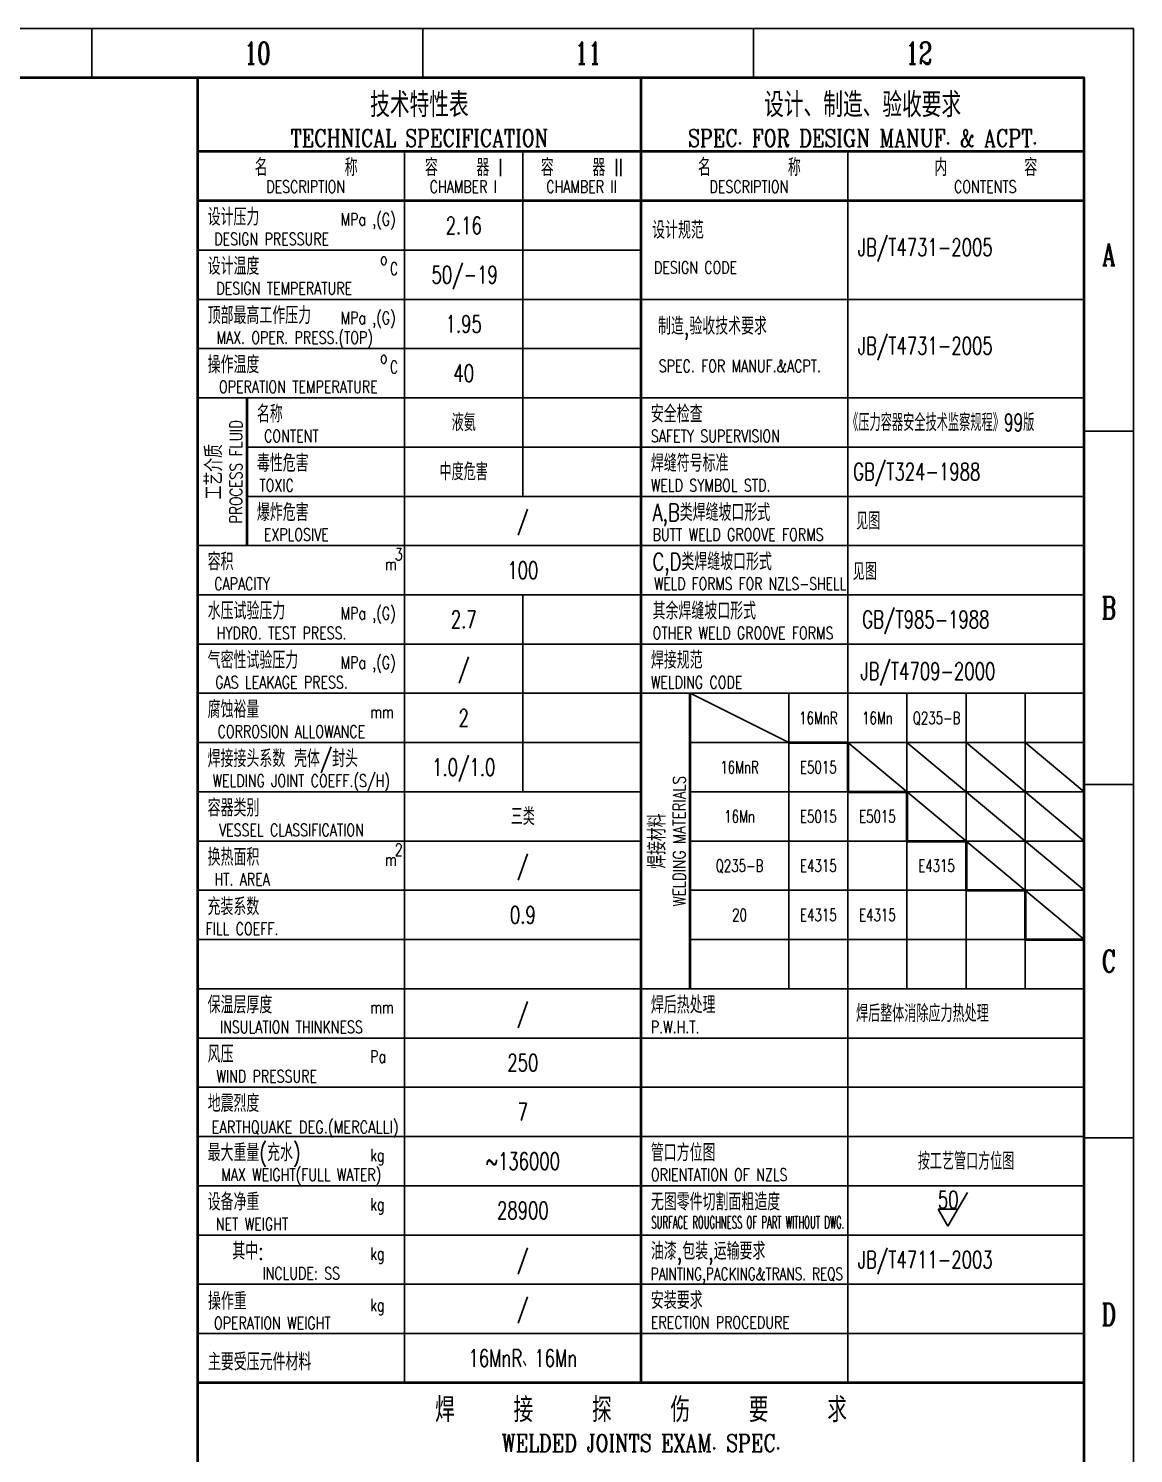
# Model space of a CAD drawing. Header units: millimetres. Extents: x 0 to 841, y 645 to 1239.
# Drawn here: x 616.6 to 841, y 949.6 to 1239 of the extents above; entities that cross this region are included whole.
import ezdxf
from ezdxf.enums import TextEntityAlignment as Align

# ---------------------------------------------------------------- set-up
doc = ezdxf.new("R2010")
doc.units = ezdxf.units.MM
doc.header["$LTSCALE"] = 10
doc.layers.add('THK', color=7, linetype='Continuous', lineweight=40)
for name, color, linetype in [('THN', 2, 'Continuous'), ('TK', 3, 'Continuous'), ('TXT', 4, 'Continuous'), ('TXT_E', 7, 'Continuous')]:
    doc.layers.add(name, color=color, linetype=linetype)
doc.styles.add('HZFS', font='complex.shx', dxfattribs={"width": 0.7, "bigfont": 'HZTXTC.SHX'})
doc.styles.get("Standard").update_dxf_attribs({"font": 'complex.shx', "width": 0.7, "bigfont": 'HZTXTC.SHX'})

msp = doc.modelspace()

# ---------------------------------------------------------------- linework, layer by layer
at = {"layer": 'THK'}
for p, q in [((651, 888.98466), (651, 1228.98478)), ((651, 888.98466), (651, 1228.98478)), ((651, 888.98466), (651, 1228.98478)), ((651, 888.98466), (651, 1228.98478)), ((741.00005, 963.98466), (741.00005, 1228.98478)), ((741.00005, 963.98466), (741.00005, 1228.98478)), ((831.0001, 1213.98477), (651, 1213.98477)), ((831.0001, 1213.98477), (651, 1213.98477)), ((831.0001, 1203.98477), (651, 1203.98477)), ((831.0001, 1203.98477), (651, 1203.98477)), ((661, 1133.98473), (661, 1163.98475)), ((661, 1133.98473), (661, 1163.98475)), ((751.00005, 1043.98468), (751.00005, 1103.98471)), ((751.00005, 1043.98468), (751.00005, 1103.98471)), ((771.00005, 1093.98471), (783.00005, 1093.98471)), ((783.00005, 1093.98471), (783.00005, 1083.9847)), ((783.00005, 1083.9847), (795.00005, 1083.9847)), ((795.00005, 1083.9847), (795.00005, 1073.9847)), ((795.00005, 1073.9847), (807.00005, 1073.9847)), ((807.00005, 1073.9847), (807.00005, 1063.98469)), ((807.00005, 1063.98469), (819.00005, 1063.98469)), ((819.00005, 1063.98469), (819.00005, 1053.98469)), ((819.00005, 1053.98469), (831, 1053.98469)), ((831.0001, 963.98466), (651, 963.98466)), ((831.0001, 963.98466), (651, 963.98466))]:
    msp.add_line(p, q, dxfattribs=at)
msp.add_lwpolyline([(25, 654.98478), (831, 654.98478), (831, 1228.98478), (25, 1228.98478)], close=True, dxfattribs=at)
at = {"layer": 'THN'}
for p, q in [((629.5, 1238.98478), (629.5, 1228.98478)), ((696.66667, 1238.98478), (696.66667, 1228.98478)), ((763.83333, 1238.98478), (763.83333, 1228.98478)), ((693.00002, 963.98466), (693.00002, 1213.98477)), ((693.00002, 963.98466), (693.00002, 1213.98477)), ((717.00004, 1143.98474), (717.00004, 1213.98477)), ((717.00004, 1143.98474), (717.00004, 1213.98477)), ((783.00005, 1103.98471), (783.00005, 1213.98477)), ((783.00005, 1103.98471), (783.00005, 1213.98477)), ((741.00005, 1193.98476), (651, 1193.98476)), ((741.00005, 1193.98476), (651, 1193.98476)), ((831.0001, 1183.98476), (651, 1183.98476)), ((831.0001, 1183.98476), (651, 1183.98476)), ((741.00005, 1173.98475), (651, 1173.98475)), ((741.00005, 1173.98475), (651, 1173.98475)), ((831.0001, 1163.98475), (651, 1163.98475)), ((831.0001, 1163.98475), (651, 1163.98475)), ((841, 1157.23478), (831, 1157.23478)), ((831.0001, 1153.98474), (661, 1153.98474)), ((831.0001, 1153.98474), (661, 1153.98474)), ((831.0001, 1143.98474), (661, 1143.98474)), ((831.0001, 1143.98474), (661, 1143.98474)), ((831.0001, 1133.98473), (651, 1133.98473)), ((831.0001, 1133.98473), (651, 1133.98473)), ((831.0001, 1123.98472), (651, 1123.98472)), ((831.0001, 1123.98472), (651, 1123.98472)), ((717.00004, 1083.9847), (717.00004, 1123.98472)), ((717.00004, 1083.9847), (717.00004, 1123.98472)), ((831.0001, 1113.98472), (651, 1113.98472)), ((831.0001, 1113.98472), (651, 1113.98472)), ((831.0001, 1103.98471), (651, 1103.98471)), ((831.0001, 1103.98471), (651, 1103.98471)), ((751.00005, 1103.98471), (771.00005, 1093.98471)), ((751.00005, 1103.98471), (771.00005, 1093.98471)), ((771.00005, 1043.98468), (771.00005, 1103.98471)), ((771.00005, 1043.98468), (771.00005, 1103.98471)), ((783.00005, 1103.98471), (783.00005, 1043.98468)), ((795.00005, 1043.98468), (795.00005, 1103.98471)), ((795.00005, 1043.98468), (795.00005, 1103.98471)), ((807.00005, 1043.98468), (807.00005, 1103.98471)), ((807.00005, 1043.98468), (807.00005, 1103.98471)), ((819.00005, 1043.98468), (819.00005, 1103.98471)), ((819.00005, 1043.98468), (819.00005, 1103.98471)), ((741.00005, 1093.98471), (651, 1093.98471)), ((741.00005, 1093.98471), (651, 1093.98471)), ((831.0001, 1093.98471), (751.00005, 1093.98471)), ((831.0001, 1093.98471), (751.00005, 1093.98471)), ((783.00005, 1093.98471), (831, 1053.98469)), ((795.00005, 1093.98471), (831, 1063.98469)), ((807.00005, 1093.98471), (831, 1073.9847)), ((819.00005, 1093.98471), (831.0001, 1083.9847)), ((841, 1085.48478), (831, 1085.48478)), ((741.00005, 1083.9847), (651, 1083.9847)), ((741.00005, 1083.9847), (651, 1083.9847)), ((831.0001, 1083.9847), (751.00005, 1083.9847)), ((831.0001, 1083.9847), (751.00005, 1083.9847)), ((741.00005, 1073.9847), (651, 1073.9847)), ((741.00005, 1073.9847), (651, 1073.9847)), ((831.0001, 1073.9847), (751.00005, 1073.9847)), ((831.0001, 1073.9847), (751.00005, 1073.9847)), ((741.00005, 1063.98469), (651, 1063.98469)), ((741.00005, 1063.98469), (651, 1063.98469)), ((831.0001, 1063.98469), (751.00005, 1063.98469)), ((831.0001, 1063.98469), (751.00005, 1063.98469)), ((741.00005, 1053.98469), (651, 1053.98469)), ((741.00005, 1053.98469), (651, 1053.98469)), ((831.0001, 1053.98469), (751.00005, 1053.98469)), ((831.0001, 1053.98469), (751.00005, 1053.98469)), ((831.0001, 1043.98468), (651, 1043.98468)), ((831.0001, 1043.98468), (651, 1043.98468)), ((783.00005, 963.98466), (783.00005, 1043.98468)), ((783.00005, 963.98466), (783.00005, 1043.98468)), ((831.0001, 1033.98467), (651, 1033.98467)), ((831.0001, 1033.98467), (651, 1033.98467)), ((831.0001, 1023.98467), (651, 1023.98467)), ((831.0001, 1023.98467), (651, 1023.98467)), ((831.0001, 1013.98466), (651, 1013.98466)), ((831.0001, 1013.98466), (651, 1013.98466)), ((841, 1013.73478), (831, 1013.73478)), ((831.0001, 1003.98466), (651, 1003.98466)), ((831.0001, 1003.98466), (651, 1003.98466)), ((831.0001, 993.98466), (651, 993.98466)), ((831.0001, 993.98466), (651, 993.98466)), ((831.0001, 983.98466), (651, 983.98466)), ((831.0001, 983.98466), (651, 983.98466)), ((831.0001, 973.98466), (651, 973.98466)), ((831.0001, 973.98466), (651, 973.98466))]:
    msp.add_line(p, q, dxfattribs=at)
msp.add_lwpolyline([(0, 644.98478), (841, 644.98478), (841, 1238.98478), (0, 1238.98478)], close=True, dxfattribs=at)
at = {"layer": 'TK', "const_width": 0.5}
for points in [[(831, 1228.98478), (651, 1228.98478)], [(831, 888.98466), (831, 1228.98478)], [(831, 888.98466), (831, 1228.98478)]]:
    msp.add_lwpolyline(points, dxfattribs=at)
at = {"layer": 'TXT'}
for p, q in [((803.31, 995.78466), (807.26136, 1002.62861)), ((803.31, 995.78466), (807.26136, 1002.62861)), ((805.28568, 999.20664), (801.33432, 999.20664)), ((801.33432, 999.20664), (803.31, 995.78466))]:
    msp.add_line(p, q, dxfattribs=at)

# ---------------------------------------------------------------- texts
at = {"layer": 'TXT', "width": 0.7}
for s, height, p in [('10', 4.464286, (663.08333, 1233.98478)), ('11', 4.464286, (730.25, 1233.98478)), ('12', 4.464286, (797.41667, 1233.98478)), ('A', 4.46429, (836, 1193.10978)), ('B', 4.46429, (836, 1121.35978)), ('C', 4.46429, (836, 1049.60978)), ('D', 4.46429, (836, 977.85978))]:
    msp.add_text(s, height=height, dxfattribs=at).set_placement(p, align=Align.MIDDLE_CENTER)
at = {"layer": 'TXT'}
for s, height, width, p in [('技术特性表', 5, 0.8, (696.00002, 1220.98477)), ('设计、制造、验收要求', 5, 0.8, (786.00007, 1220.98477)), ('TECHNICAL SPECIFICATION', 3.5, 0.8, (696.00002, 1214.98477)), ('SPEC. FOR DESIGN MANUF. & ACPT.', 3.5, 0.8, (786.00007, 1214.98477)), ('DESCRIPTION', 2.5000014, 0.75, (672.90569, 1205.61649)), ('CHAMBER I', 2.500001, 0.75, (704.90571, 1205.60419)), ('CHAMBER II', 2.500001, 0.75, (728.90572, 1205.60419)), ('DESCRIPTION', 2.5000014, 0.75, (762.90574, 1205.61649)), ('CONTENTS', 2.500001, 0.75, (810.90577, 1205.61649)), ('DESIGN PRESSURE', 2.5, 0.75, (666.00001, 1194.97246)), ('DESIGN CODE', 2.5, 0.75, (752.07029, 1189.2013)), ('DESIGN TEMPERATURE', 2.5, 0.75, (668.55306, 1184.97245)), ('MAX. OPER. PRESS.(TOP)', 2.5, 0.75, (670.67303, 1174.97245)), ('SPEC. FOR MANUF.&ACPT.', 2.5, 0.75, (761.07029, 1169.20129)), ('OPERATION TEMPERATURE', 2.5, 0.75, (671.41021, 1164.97244)), ('CONTENT', 2.5, 0.75, (670.00001, 1154.97244)), ('TOXIC', 2.5, 0.75, (667.00001, 1144.97243)), ('EXPLOSIVE', 2.5, 0.75, (671.00001, 1134.97243)), ('CAPACITY', 2.5, 0.75, (660.00001, 1124.97242)), ('HYDRO. TEST PRESS.', 2.5, 0.75, (668.00001, 1114.97241)), ('GAS LEAKAGE PRESS.', 2.5, 0.75, (668.00001, 1104.97241)), ('CORROSION ALLOWANCE', 2.5, 0.75, (670.00001, 1094.9724)), ('WELDING JOINT COEFF.(S/H)', 2.5, 0.75, (672.00001, 1084.9724)), ('VESSEL CLASSIFICATION', 2.5, 0.75, (670.00001, 1074.97239)), ('HT. AREA', 2.5, 0.75, (660.00001, 1064.97239)), ('FILL COEFF.', 2.5, 0.75, (659.97519, 1054.92029)), ('INSULATION THINKNESS', 2.5, 0.75, (670.00001, 1034.97237)), ('WIND PRESSURE', 2.5, 0.75, (665.00001, 1024.97236)), ('MAX WEIGHT(FULL WATER)', 2.5, 0.75, (672.00001, 1004.97235)), ('NET WEIGHT', 2.5, 0.75, (662.00001, 994.97235)), ('INCLUDE: SS', 2.5, 0.75, (672.00001, 984.97234)), ('OPERATION WEIGHT', 2.5, 0.75, (666.12188, 974.84714)), ('焊    接    探    伤    要    求', 5, 0.8, (741.00005, 955.98466)), ('焊    接    探    伤    要    求', 5, 0.8, (741.00005, 955.98466)), ('WELDED JOINTS EXAM. SPEC.', 3.5, 0.8, (741.00005, 949.98466))]:
    msp.add_text(s, height=height, dxfattribs=dict(at, width=width)).set_placement(p, align=Align.CENTER)
at = {"layer": 'TXT', "width": 0.75}
for s, p in [('名        称', (673.00001, 1210.97247)), ('容    器 I', (705.00003, 1210.96016)), ('容    器 II', (729.00004, 1210.96016)), ('名        称', (763.00006, 1210.97247)), ('内        容', (811.00009, 1210.97247)), ('设计规范', (748.5026, 1198.22912)), ('制造,验收技术要求', (755.5026, 1178.2291))]:
    msp.add_text(s, height=3.5, dxfattribs=at).set_placement(p, align=Align.MIDDLE)
for s, height, p in [('设计压力', 3.5, (653, 1198.97246)), ('MPa ,(G)', 2.5, (680.00001, 1198.97246)), ('设计温度', 3.5, (653, 1188.97246)), ('o', 2.5, (688.00002, 1190.97246)), ('o', 2.5, (688.00002, 1190.97246)), ('C', 2.5, (690.00002, 1188.97246)), ('C', 2.5, (690.00002, 1188.97246)), ('顶部最高工作压力', 3.5, (653, 1178.97245)), ('MPa ,(G)', 2.5, (680.00001, 1178.97245)), ('操作温度', 3.5, (653, 1168.97244)), ('o', 2.5, (688.00002, 1170.97245)), ('o', 2.5, (688.00002, 1170.97245)), ('C', 2.5, (690.00002, 1168.97244)), ('名称', 3.5, (663, 1158.97244)), ('安全检查', 3.5, (743.00005, 1158.97244)), ('SAFETY SUPERVISION', 2.5, (743.00005, 1154.97244)), ('毒性危害', 3.5, (663, 1148.97243)), ('焊缝符号标准', 3.5, (743.00005, 1148.97243)), ('WELD SYMBOL STD.', 2.5, (743.00005, 1144.97243)), ('爆炸危害', 3.5, (663, 1138.97243)), ('A,B类焊缝坡口形式', 3.5, (743.34697, 1138.97237)), ('BUTT WELD GROOVE FORMS', 2.5, (743.34697, 1134.97237)), ('容积', 3.5, (653, 1128.97242)), ('3', 2.5, (691.00002, 1130.97242)), ('C,D类焊缝坡口形式', 3.5, (743.34697, 1128.97236)), ('m', 2.5, (689.00002, 1128.97242)), ('水压试验压力', 3.5, (653, 1118.97242)), ('其余焊缝坡口形式', 3.5, (743.34697, 1118.97236)), ('MPa ,(G)', 2.5, (680.00001, 1118.97242)), ('OTHER WELD GROOVE FORMS', 2.5, (743.34697, 1114.97236)), ('气密性试验压力', 3.5, (653, 1108.97241)), ('MPa ,(G)', 2.5, (680.00001, 1108.97241)), ('焊接规范', 3.5, (743.00005, 1108.97241)), ('WELDING CODE', 2.5, (743.00005, 1104.97241)), ('腐蚀裕量', 3.5, (653, 1098.97241)), ('mm', 2.5, (686.00002, 1098.97241)), ('焊接接头系数 壳体/封头', 3.5, (652.99996, 1088.97234)), ('容器类别', 3.5, (653, 1078.97239)), ('换热面积', 3.5, (653, 1068.97239)), ('2', 2.5, (691.00002, 1070.97239)), ('m', 2.5, (689.00002, 1068.97239)), ('充装系数', 3.5, (652.97518, 1058.92029)), ('保温层厚度', 3.5, (653, 1038.97237)), ('焊后热处理', 3.5, (743.00005, 1038.97236)), ('mm', 2.5, (686.00002, 1038.97237)), ('mm', 2.5, (686.00002, 1038.97237)), ('P.W.H.T.', 2.5, (743.00005, 1034.97235)), ('风压', 3.5, (653, 1028.97237)), ('Pa', 2.5, (686.00002, 1028.97237)), ('地震烈度', 3.5, (653, 1018.97236)), ('最大重量(充水)', 3.5, (653, 1008.97236)), ('管口方位图', 3.5, (743.00005, 1008.97233)), ('kg', 2.5, (686.00002, 1008.97236)), ('ORIENTATION OF NZLS', 2.5, (743.00005, 1004.97233)), ('设备净重', 3.5, (653, 998.97235)), ('kg', 2.5, (686.00002, 998.97235)), ('无图零件切割面粗造度', 3.5, (743.00005, 998.97233)), ('其中: ', 3.5, (658, 988.97234)), ('油漆,包装,运输要求', 3.5, (743.00005, 988.97233)), ('kg', 2.5, (686.00002, 988.97234)), ('操作重', 3.5, (653.06168, 978.7985)), ('kg', 2.5, (686.00002, 978.53159)), ('安装要求', 3.5, (743.00005, 978.97233)), ('ERECTION PROCEDURE', 2.5, (743.00005, 974.97233)), ('主要受压元件材料', 3.5, (653.06168, 966.48012))]:
    msp.add_text(s, height=height, dxfattribs=at).set_placement(p)
at = {"layer": 'TXT', "style": 'HZFS', "width": 0.7}
for s, height, p in [('2.16', 3.5, (705, 1198.98478)), ('50/-19', 3.5, (705.18369, 1188.98478)), ('1.95', 3.5, (705, 1178.98478)), ('40', 3.5, (705, 1168.98478)), ('液氨', 3.5, (705, 1158.98478)), ('中度危害', 3.5, (705, 1148.98478)), ('/', 3.5, (717, 1138.98478)), ('100', 3.5, (717, 1128.98478)), ('2.7', 3.5, (705, 1118.98478)), ('/', 3.5, (705, 1108.98478)), ('2', 3.5, (705, 1098.98478)), ('16MnR', 2.499975, (777.00054, 1098.98608)), ('16Mn', 2.499975, (789.00054, 1098.98608)), ('Q235-B', 2.499975, (801.01255, 1098.98628)), ('1.0/1.0', 3.5, (705, 1088.98478)), ('16MnR', 2.499975, (761.0007, 1088.98618)), ('E5015', 2.499975, (777.00054, 1088.98618)), ('三类', 3.5, (717, 1078.98478)), ('16Mn', 2.499975, (761.0007, 1078.98627)), ('E5015', 2.499975, (777.00054, 1078.98617)), ('E5015', 2.499975, (789.00054, 1078.98617)), ('/', 3.5, (717, 1068.98478)), ('Q235-B', 2.499975, (761.0007, 1068.98627)), ('E4315', 2.499975, (777.00054, 1068.98627)), ('E4315', 2.499975, (801.00054, 1068.98627)), ('0.9', 3.5, (717, 1058.98478)), ('20', 2.499975, (761.0007, 1058.98626)), ('E4315', 2.499975, (777.00054, 1058.98626)), ('E4315', 2.499975, (789.00054, 1058.98626)), ('/', 3.5, (717, 1038.98478)), ('250', 3.5, (717, 1028.98478)), ('7', 3.5, (717, 1018.98478)), ('~136000', 3.5, (717, 1008.98478)), ('按工艺管口方位图', 3.499965, (807.00024, 1008.98698)), ('50', 3.5, (803.37557, 1001.17205)), ('28900', 3.5, (717, 998.98478)), ('/', 3.5, (717, 988.98478)), ('/', 3.5, (717, 978.98478)), ('16MnR、16Mn', 3.5, (717, 968.98478))]:
    msp.add_text(s, height=height, dxfattribs=at).set_placement(p, align=Align.MIDDLE_CENTER)
at = {"layer": 'TXT', "style": 'HZFS'}
for s, height, width, p in [('《压力容器安全技术监察规程》99版', 3.5, 0.65, (782.84229, 1158.98544)), ('GB/T324-1988', 3.499965, 0.7, (784.06663, 1148.98558)), (' 见图', 3.499965, 0.7, (783.00053, 1138.98568)), ('见图', 3.499965, 0.7, (783.99487, 1128.73864)), ('GB/T985-1988', 3.499965, 0.7, (785.91891, 1118.98588)), ('JB/T4709-2000', 3.499965, 0.7, (785.53073, 1108.48037)), ('焊后整体消除应力热处理', 3.499965, 0.7, (784.65602, 1038.98668)), ('JB/T4711-2003', 3.499965, 0.7, (785.00046, 988.98718))]:
    msp.add_text(s, height=height, dxfattribs=dict(at, width=width)).set_placement(p, align=Align.MIDDLE_LEFT)
at = {"layer": 'TXT', "width": 0.8}
for s, height, p in [('PROCESS FLUID', 2.5, (660, 1148.98474)), ('工艺介质', 3.5, (656, 1148.98474)), ('WELDING MATERIALS', 2.5, (750.00005, 1073.9847)), ('焊接材料', 3.5, (746.00005, 1073.9847))]:
    msp.add_text(s, height=height, rotation=90, dxfattribs=at).set_placement(p, align=Align.CENTER)
at = {"layer": 'TXT'}
for s, width, p, p2 in [('WELD FORMS FOR NZLS-SHELL', 0.650878, (743.65313, 1124.98478), (782.65313, 1124.98478)), ('EARTHQUAKE DEG.(MERCALLI)', 0.656252, (653.80748, 1014.648), (691.73259, 1014.648)), ('SURFACE ROUGHNESS OF PART WITHOUT DWG.', 0.435926, (743.09604, 995.30565), (782.28784, 995.30565)), ('PAINTING,PACKING&TRANS. REQS', 0.611594, (742.96182, 984.84714), (782.0194, 984.84714))]:
    msp.add_text(s, height=2.5, dxfattribs=dict(at, width=width)).set_placement(p, p2, align=Align.FIT)
at = {"layer": 'TXT', "char_height": 3.499965, "width": 46, "attachment_point": 4, "style": 'HZFS'}
for insert in [(785.00046, 1193.98513), (785.00046, 1173.98512)]:
    msp.add_mtext('JB/T4731-2005', dxfattribs=dict(at, insert=insert))
at = {"layer": 'TXT_E', "width": 0.75}
for s, height, p in [('DESCRIPTION', 2.5000014, (672.90569, 1205.61649)), ('CHAMBER I', 2.500001, (704.90571, 1205.60419)), ('CHAMBER II', 2.500001, (728.90572, 1205.60419)), ('DESCRIPTION', 2.5000014, (762.90574, 1205.61649)), ('DESIGN TEMPERATURE', 2.5, (668.55306, 1184.97245)), ('INSULATION THINKNESS', 2.5, (670.00001, 1034.97237))]:
    msp.add_text(s, height=height, dxfattribs=at).set_placement(p, align=Align.CENTER)

doc.saveas('drawing.dxf')
